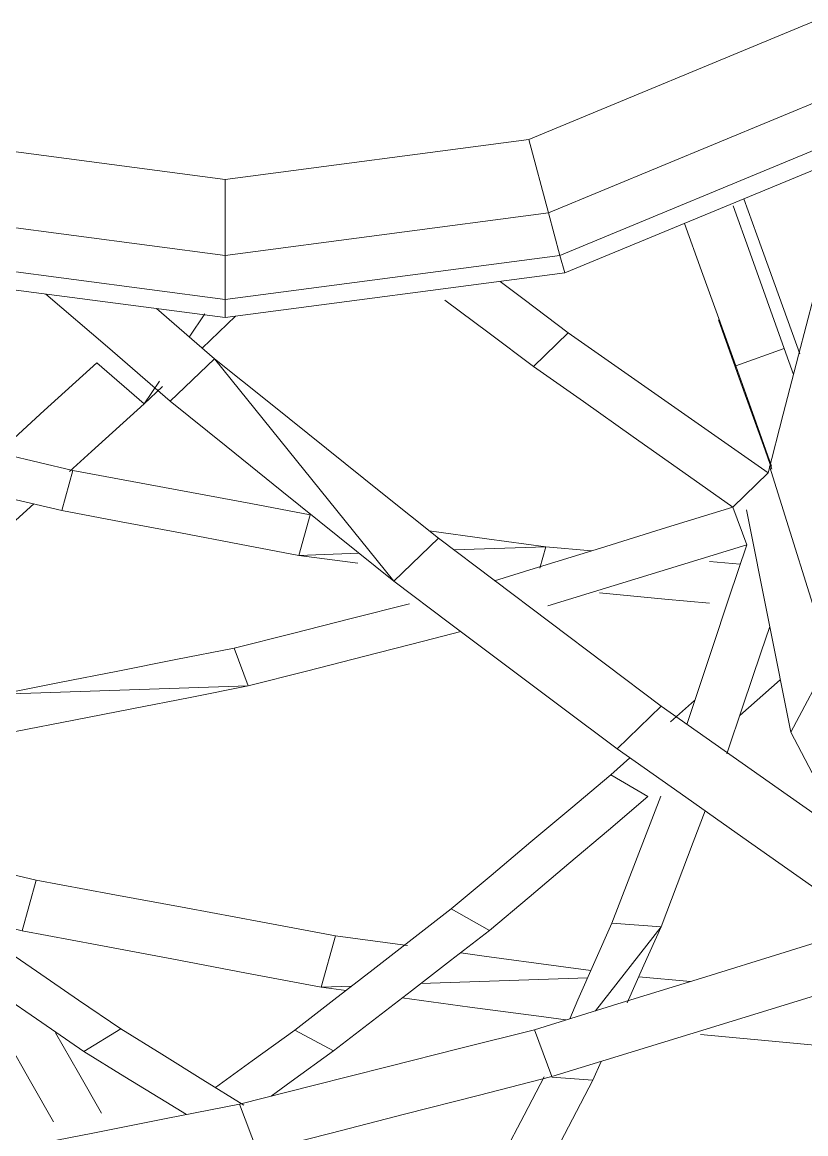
# Model space of a CAD drawing. Header units: inches. Extents: x -1427 to 2274, y -2183 to 260.
# Drawn here: x 793.726 to 795.661, y -436.372 to -433.627 of the extents above; entities that cross this region are included whole.
import ezdxf

# ---------------------------------------------------------------- set-up
doc = ezdxf.new("R2010")
doc.units = ezdxf.units.IN
doc.header["$MEASUREMENT"] = 0
doc.layers.add('G-IMPT', color=8, linetype='Continuous', lineweight=9)

# ---------------------------------------------------------------- blocks, each defined once
blk = doc.blocks.new('Family - ___-2596914-_A1004 - Light Fixture Schedule')
at = {"layer": 'G-IMPT'}
for p, q in [((-12.8044, -433.6274), (-13.5032, -433.9168)), ((-13.4546, -434.0981), (-12.7105, -433.7899)), ((-13.4264, -434.2034), (-12.656, -433.8843)), ((-15.0029, -433.9168), (-14.253, -434.0155)), ((-14.253, -434.0155), (-13.5032, -433.9168)), ((-13.4546, -434.0981), (-13.5032, -433.9168)), ((-13.4148, -434.2466), (-12.6337, -433.923)), ((-14.253, -434.2032), (-14.253, -434.0155)), ((-12.9725, -434.0634), (-12.9406, -434.1523)), ((-15.0515, -434.0981), (-14.253, -434.2032)), ((-14.253, -434.2032), (-13.4546, -434.0981)), ((-13.4264, -434.2034), (-13.4546, -434.0981)), ((-15.0797, -434.2034), (-14.253, -434.3123)), ((-14.253, -434.3123), (-14.253, -434.2032)), ((-14.253, -434.3123), (-13.4264, -434.2034)), ((-13.4148, -434.2466), (-13.4264, -434.2034)), ((-15.0913, -434.2466), (-14.253, -434.3569)), ((-14.253, -434.3569), (-13.4148, -434.2466)), ((-14.253, -434.3569), (-14.253, -434.3123)), ((-14.2796, -434.4586), (-14.4231, -434.3345)), ((-14.3418, -434.4048), (-14.3035, -434.3478)), ((-14.2277, -434.3536), (-14.3098, -434.4325)), ((-13.4917, -434.4776), (-13.406, -434.3942)), ((-12.8729, -434.4328), (-12.9919, -434.4762)), ((-12.8729, -434.4328), (-12.8495, -434.4977)), ((-14.5704, -434.4685), (-14.453, -434.5701)), ((-14.3891, -434.5628), (-14.2796, -434.4586)), ((-13.837, -435.0081), (-14.2796, -434.4586)), ((-14.453, -434.5701), (-14.4152, -434.514)), ((-14.4082, -434.5271), (-14.453, -434.5701)), ((-12.9087, -434.724), (-12.7602, -435.1998)), ((-14.6293, -434.7346), (-14.6566, -434.8335)), ((-12.9997, -434.8249), (-12.9126, -434.7402)), ((-12.9651, -434.9182), (-12.9997, -434.8249)), ((-12.9659, -434.8315), (-12.8565, -435.3807)), ((-14.0432, -434.8435), (-14.0712, -434.944)), ((-13.837, -435.0081), (-13.7268, -434.9015)), ((-13.9229, -434.9388), (-14.0712, -434.944)), ((-13.9259, -434.9635), (-14.0712, -434.944)), ((-13.4613, -434.9227), (-13.6883, -434.9306)), ((-13.4613, -434.9227), (-13.4764, -434.9752)), ((-13.4613, -434.9227), (-13.3485, -434.9329)), ((-13.0574, -434.9592), (-12.9811, -434.9661)), ((-14.1962, -435.2664), (-14.2311, -435.173)), ((-12.8565, -435.3807), (-12.7602, -435.1998)), ((-14.1962, -435.2664), (-14.8063, -435.2866)), ((-12.8823, -435.2513), (-12.9822, -435.3395)), ((-13.1531, -435.3548), (-13.0943, -435.3026)), ((-13.285, -435.422), (-13.1768, -435.3168)), ((-12.8565, -435.3807), (-12.7232, -435.6349)), ((-13.301, -435.4861), (-13.2537, -435.4441)), ((-13.2091, -435.5398), (-13.301, -435.4861)), ((-14.8865, -435.7066), (-14.7198, -435.7462)), ((-14.7198, -435.7462), (-14.7543, -435.8709)), ((-13.6001, -435.8704), (-13.6951, -435.817)), ((-14.7543, -435.8709), (-14.8117, -435.8574)), ((-13.1768, -435.8613), (-13.3384, -436.0686)), ((-13.1768, -435.8613), (-13.2985, -435.8526)), ((-13.9806, -435.8834), (-14.016, -436.0102)), ((-13.9806, -435.8834), (-13.8027, -435.9077)), ((-13.3578, -435.9873), (-13.7705, -436.0016)), ((-13.2318, -435.9847), (-13.1044, -435.9962)), ((-13.9407, -436.0076), (-14.016, -436.0102)), ((-13.9547, -436.0184), (-14.016, -436.0102)), ((-14.6025, -436.1692), (-14.5113, -436.1133)), ((-14.081, -436.1165), (-13.9861, -436.1677)), ((-13.4465, -436.2312), (-13.4894, -436.1154)), ((-13.3456, -436.2402), (-13.325, -436.1939)), ((-13.3456, -436.2402), (-13.4465, -436.2327)), ((-14.1736, -436.417), (-14.2176, -436.2991))]:
    blk.add_line(p, q, dxfattribs=at)
at = {"layer": 'G-IMPT', "flags": 128}
for points in [[(-12.9988, -434.0805), (-12.9568, -434.1979), (-12.9149, -434.3154), (-12.8729, -434.4328)], [(-12.9919, -434.4762), (-13.0343, -434.3589), (-13.0766, -434.2416), (-13.119, -434.1243)], [(-12.9406, -434.1523), (-12.8845, -434.3075), (-12.8344, -434.4459)], [(-12.7614, -434.1591), (-12.7992, -434.3043), (-12.837, -434.4496), (-12.8748, -434.5949), (-12.9126, -434.7402)], [(-13.406, -434.3942), (-13.515, -434.3119), (-13.5738, -434.2675)], [(-14.6963, -434.2986), (-14.5442, -434.4294), (-14.3891, -434.5628)], [(-13.7105, -434.3135), (-13.6011, -434.3956), (-13.4917, -434.4776)], [(-12.9031, -434.731), (-12.9239, -434.673), (-12.9795, -434.5177), (-13.0351, -434.3624)], [(-12.9126, -434.7402), (-13.036, -434.6537), (-13.1593, -434.5672), (-13.2826, -434.4807), (-13.406, -434.3942)], [(-14.8184, -434.6943), (-14.7, -434.5865), (-14.5704, -434.4685)], [(-13.7268, -434.9015), (-13.865, -434.7908), (-14.0032, -434.6801), (-14.1414, -434.5693), (-14.2796, -434.4586)], [(-13.4917, -434.4776), (-13.3687, -434.5644), (-13.2457, -434.6513), (-13.1227, -434.7381), (-12.9997, -434.8249)], [(-12.9036, -434.7239), (-12.9469, -434.6025), (-12.9919, -434.4762)], [(-14.453, -434.5701), (-14.5831, -434.6878), (-14.6378, -434.7372)], [(-14.3891, -434.5628), (-14.2511, -434.6741), (-14.1131, -434.7854), (-13.9751, -434.8968), (-13.837, -435.0081)], [(-15.1787, -434.6042), (-15.1291, -434.616), (-14.9625, -434.6555), (-14.7959, -434.6951), (-14.6293, -434.7346)], [(-14.6566, -434.8335), (-14.8233, -434.7943), (-14.99, -434.7551), (-15.1567, -434.716), (-15.2081, -434.7039)], [(-14.6293, -434.7346), (-14.4827, -434.7618), (-14.3362, -434.789), (-14.1897, -434.8162), (-14.0432, -434.8435)], [(-14.7261, -434.8171), (-14.8434, -434.9232), (-14.9736, -435.0409)], [(-14.0712, -434.944), (-14.2176, -434.9163), (-14.3639, -434.8887), (-14.5103, -434.8611), (-14.6566, -434.8335)], [(-12.9997, -434.8249), (-13.1632, -434.8755), (-13.3267, -434.9261), (-13.4903, -434.9767), (-13.5881, -435.007)], [(-13.7494, -434.8835), (-13.6068, -434.9029), (-13.4613, -434.9227)], [(-13.1768, -435.3168), (-13.3143, -435.213), (-13.4518, -435.1092), (-13.5893, -435.0053), (-13.7268, -434.9015)], [(-13.4561, -435.069), (-13.2924, -435.0187), (-13.1288, -434.9685), (-12.9651, -434.9182)], [(-12.9651, -434.9182), (-13.0082, -435.0472), (-13.0512, -435.1762), (-13.0943, -435.3052), (-13.1131, -435.3615)], [(-13.837, -435.0081), (-13.699, -435.1116), (-13.561, -435.215), (-13.423, -435.3185), (-13.285, -435.422)], [(-13.0574, -435.062), (-13.1675, -435.0518), (-13.3287, -435.0369)], [(-13.7981, -435.0638), (-13.9424, -435.1002), (-14.0868, -435.1366), (-14.2311, -435.173)], [(-14.1962, -435.2664), (-14.0521, -435.2296), (-13.908, -435.1928), (-13.7638, -435.156), (-13.6713, -435.1324)], [(-13.0146, -435.434), (-12.974, -435.3138), (-12.9305, -435.1848), (-12.9085, -435.1197)], [(-14.2311, -435.173), (-14.3749, -435.2014), (-14.5187, -435.2298), (-14.6625, -435.2582), (-14.8063, -435.2866)], [(-14.771, -435.3789), (-14.6273, -435.3508), (-14.4836, -435.3227), (-14.3399, -435.2946), (-14.1962, -435.2664)], [(-12.5546, -435.7532), (-12.7102, -435.6441), (-12.8657, -435.535), (-13.0213, -435.4259), (-13.1768, -435.3168)], [(-13.285, -435.422), (-13.1298, -435.5315), (-12.9747, -435.641), (-12.8195, -435.7505), (-12.6644, -435.8601)], [(-13.6951, -435.817), (-13.5966, -435.7342), (-13.498, -435.6515), (-13.3995, -435.5688), (-13.301, -435.4861)], [(-13.2091, -435.5398), (-13.3068, -435.6224), (-13.4046, -435.7051), (-13.5023, -435.7877), (-13.6001, -435.8704)], [(-13.1776, -435.5388), (-13.2179, -435.6434), (-13.2582, -435.748), (-13.2985, -435.8526)], [(-13.1768, -435.8613), (-13.137, -435.7566), (-13.0972, -435.652), (-13.068, -435.5752)], [(-14.7198, -435.7462), (-14.535, -435.7805), (-14.3502, -435.8148), (-14.1654, -435.8491), (-13.9806, -435.8834)], [(-14.081, -436.1165), (-13.9846, -436.0416), (-13.8881, -435.9667), (-13.7916, -435.8918), (-13.6951, -435.817)], [(-14.5113, -436.1133), (-14.6153, -436.0421), (-14.7193, -435.9709), (-14.8233, -435.8997), (-14.9273, -435.8285)], [(-14.016, -436.0102), (-14.2006, -435.9754), (-14.3851, -435.9405), (-14.5697, -435.9057), (-14.7543, -435.8709)], [(-13.6001, -435.8704), (-13.6966, -435.9447), (-13.7931, -436.019), (-13.8896, -436.0934), (-13.9861, -436.1677)], [(-12.6644, -435.8601), (-12.8706, -435.9239), (-13.0769, -435.9877), (-13.2832, -436.0515), (-13.4894, -436.1154)], [(-13.2985, -435.8526), (-13.3402, -435.9473), (-13.3819, -436.042), (-13.4023, -436.0884)], [(-13.2604, -436.049), (-13.219, -435.956), (-13.1768, -435.8613)], [(-15.0154, -435.8844), (-14.9121, -435.9556), (-14.8089, -436.0268), (-14.7057, -436.098), (-14.6025, -436.1692)], [(-13.6716, -435.9255), (-13.6136, -435.9334), (-13.4301, -435.9584), (-13.3499, -435.9693)], [(-13.4465, -436.2312), (-13.24, -436.1679), (-13.0336, -436.1045), (-12.8272, -436.0411), (-12.6208, -435.9777)], [(-14.6774, -436.3432), (-14.7343, -436.2432), (-14.7911, -436.1432), (-14.848, -436.0432)], [(-13.4117, -436.0913), (-13.466, -436.084), (-13.6493, -436.0594), (-13.8164, -436.037)], [(-14.6724, -436.1228), (-14.6156, -436.2221), (-14.5587, -436.3213)], [(-14.2071, -436.302), (-14.3085, -436.2391), (-14.4099, -436.1762), (-14.5113, -436.1133)], [(-14.2774, -436.2584), (-14.1862, -436.1925), (-14.081, -436.1165)], [(-13.4894, -436.1154), (-13.6715, -436.1613), (-13.8535, -436.2073), (-14.0356, -436.2532), (-14.2176, -436.2991)], [(-12.683, -436.1641), (-12.8761, -436.1462), (-13.0794, -436.1274)], [(-14.6025, -436.1692), (-14.5011, -436.2315), (-14.3997, -436.2939), (-14.349, -436.3251)], [(-13.9861, -436.1677), (-14.0901, -436.2433), (-14.1398, -436.2795)], [(-14.1736, -436.417), (-13.9918, -436.3705), (-13.81, -436.3241), (-13.6282, -436.2777), (-13.4465, -436.2312)], [(-13.4652, -436.2314), (-13.5152, -436.3268), (-13.5652, -436.4222), (-13.6152, -436.5176), (-13.6652, -436.613)], [(-13.5453, -436.6246), (-13.4954, -436.5285), (-13.4455, -436.4324), (-13.3955, -436.3363), (-13.3456, -436.2402)], [(-14.2176, -436.2991), (-14.399, -436.335), (-14.5803, -436.3708), (-14.7617, -436.4066), (-14.9431, -436.4424)]]:
    blk.add_lwpolyline(points, dxfattribs=at)

msp = doc.modelspace()

# ---------------------------------------------------------------- block references
at = {"color": 250, "lineweight": 20}
msp.add_blockref('Family - ___-2596914-_A1004 - Light Fixture Schedule', (808.4802, 0), dxfattribs=at)

doc.saveas('drawing.dxf')
